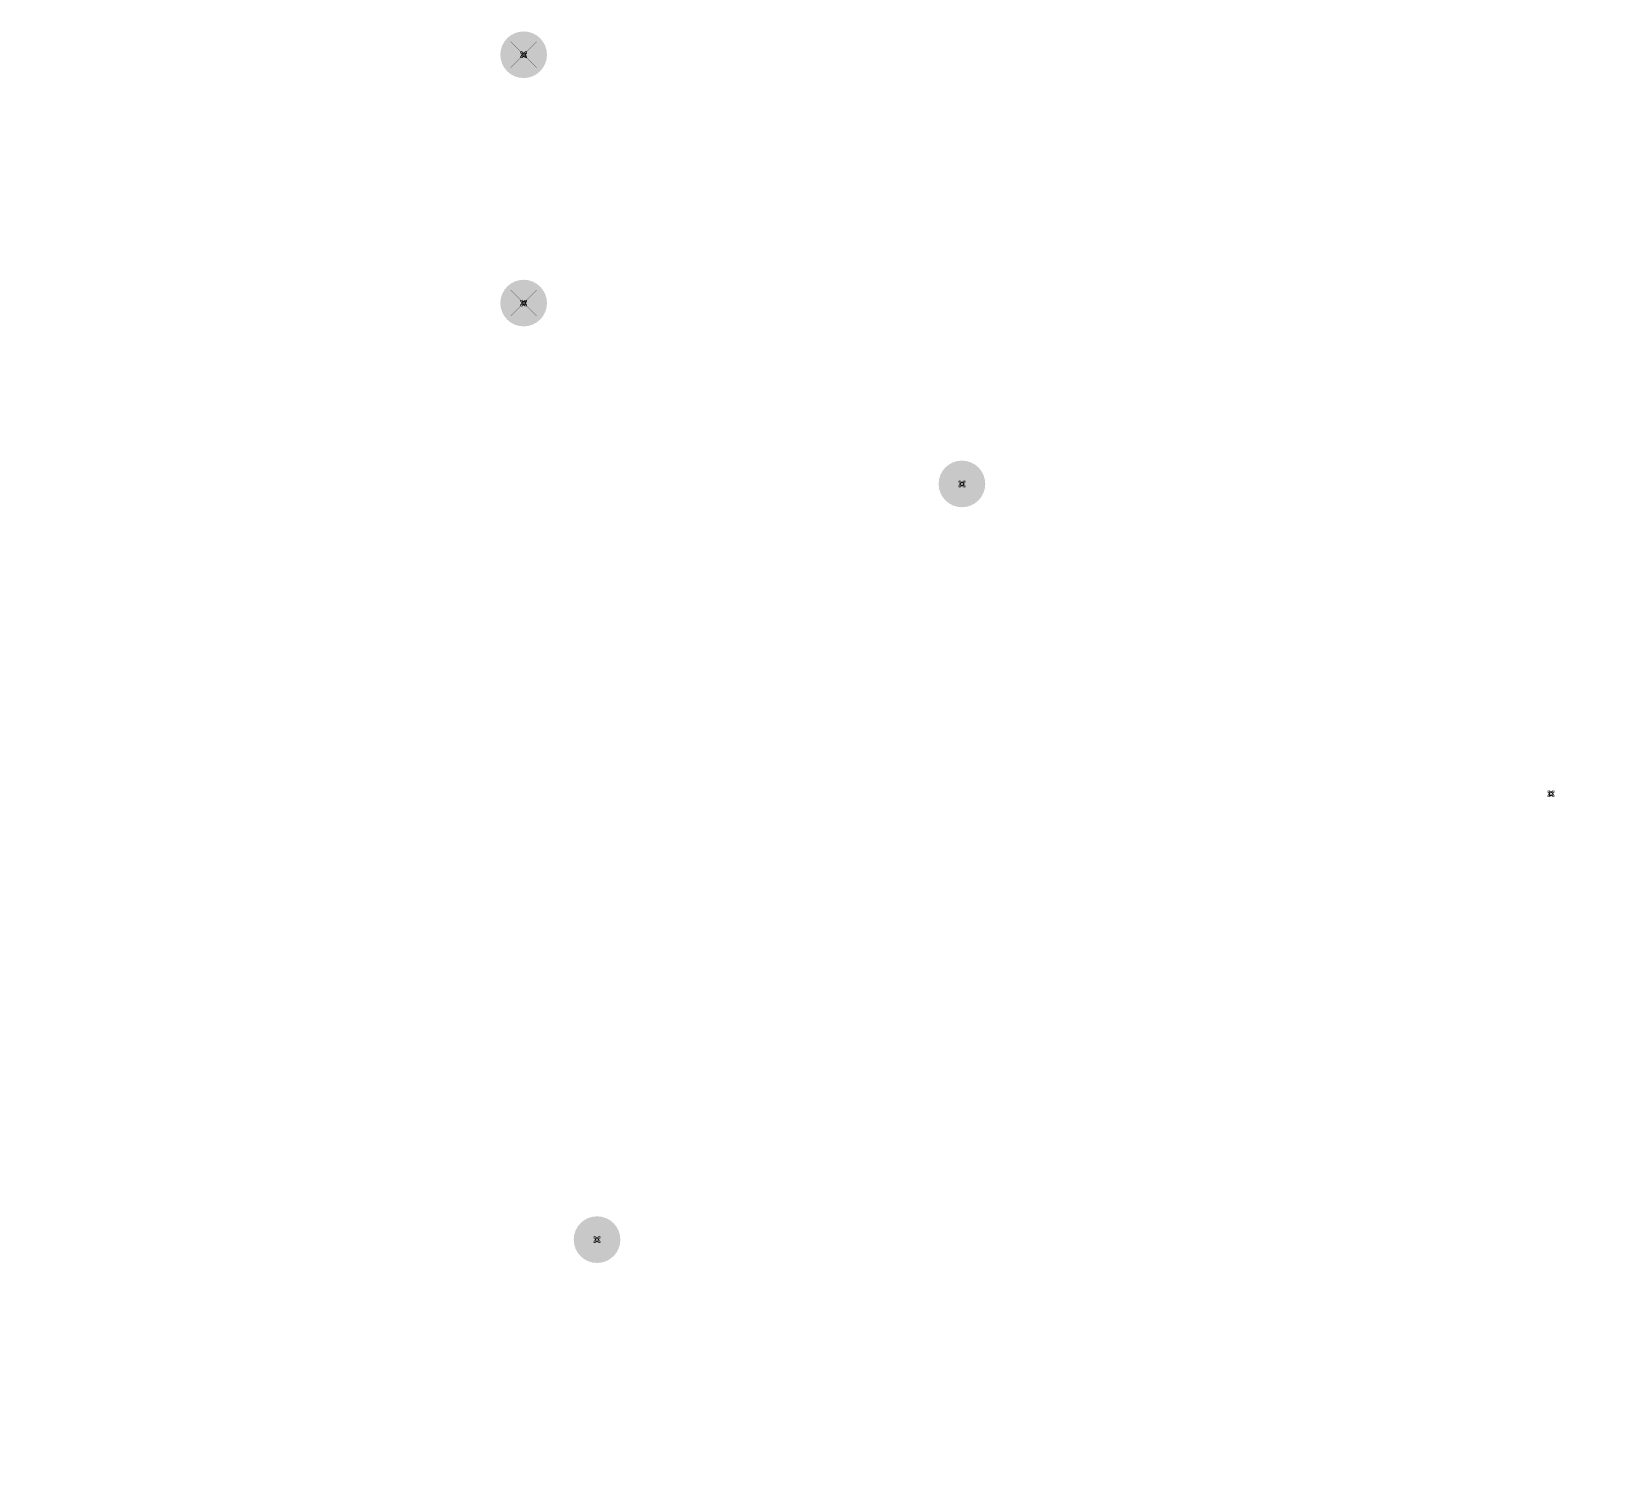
# Model space of a CAD drawing. Extents: x 0 to 418, y 0 to 122.
# Drawn here: x 0 to 133.3, y 0 to 121.7 of the extents above; entities that cross this region are included whole.
import ezdxf

# ---------------------------------------------------------------- set-up
doc = ezdxf.new("R2010")
doc.units = 0
doc.layers.get('0').update_dxf_attribs({"linetype": 'CONTINUOUS'})
for name, color, linetype in [('BOTTOMLAYER', 5, 'CONTINUOUS'), ('BOTTOMSOLDER', 6, 'CONTINUOUS'), ('DRILLDRAWING', 1, 'CONTINUOUS'), ('MULTILAYER', 9, 'CONTINUOUS'), ('PADHOLELAYER', 156, 'CONTINUOUS'), ('TOPLAYER', 1, 'CONTINUOUS'), ('TOPSOLDER', 216, 'CONTINUOUS')]:
    doc.layers.add(name, color=color, linetype=linetype)

# ---------------------------------------------------------------- blocks, each defined once
blk = doc.blocks.new('M2_M_____________52')
at = {"layer": 'BOTTOMLAYER'}
h = blk.add_hatch(color=5, dxfattribs=at)
edge = h.paths.add_edge_path()
edge.add_arc((0, 0), 1.91, 0, 360)
at = {"layer": 'BOTTOMSOLDER'}
h = blk.add_hatch(color=6, dxfattribs=at)
edge = h.paths.add_edge_path()
edge.add_arc((0, 0), 1.98, 0, 360)
at = {"layer": 'MULTILAYER'}
h = blk.add_hatch(color=9, dxfattribs=at)
edge = h.paths.add_edge_path()
edge.add_arc((0, 0), 1.91, 0, 360)
at = {"layer": 'PADHOLELAYER'}
h = blk.add_hatch(color=156, dxfattribs=at)
edge = h.paths.add_edge_path()
edge.add_arc((0, 0), 1.13, 0, 360)
at = {"layer": 'TOPLAYER'}
h = blk.add_hatch(color=1, dxfattribs=at)
edge = h.paths.add_edge_path()
edge.add_arc((0, 0), 1.91, 0, 360)
at = {"layer": 'TOPSOLDER'}
h = blk.add_hatch(color=216, dxfattribs=at)
edge = h.paths.add_edge_path()
edge.add_arc((0, 0), 1.98, 0, 360)
blk = doc.blocks.new('M2_M_____________54')
at = {"layer": 'BOTTOMLAYER'}
h = blk.add_hatch(color=5, dxfattribs=at)
edge = h.paths.add_edge_path()
edge.add_arc((0, 0), 1.91, 0, 360)
at = {"layer": 'BOTTOMSOLDER'}
h = blk.add_hatch(color=6, dxfattribs=at)
edge = h.paths.add_edge_path()
edge.add_arc((0, 0), 1.98, 0, 360)
at = {"layer": 'MULTILAYER'}
h = blk.add_hatch(color=9, dxfattribs=at)
edge = h.paths.add_edge_path()
edge.add_arc((0, 0), 1.91, 0, 360)
at = {"layer": 'PADHOLELAYER'}
h = blk.add_hatch(color=156, dxfattribs=at)
edge = h.paths.add_edge_path()
edge.add_arc((0, 0), 1.13, 0, 360)
at = {"layer": 'TOPLAYER'}
h = blk.add_hatch(color=1, dxfattribs=at)
edge = h.paths.add_edge_path()
edge.add_arc((0, 0), 1.91, 0, 360)
at = {"layer": 'TOPSOLDER'}
h = blk.add_hatch(color=216, dxfattribs=at)
edge = h.paths.add_edge_path()
edge.add_arc((0, 0), 1.98, 0, 360)
blk = doc.blocks.new('M2_M_____________57')
at = {"layer": 'BOTTOMLAYER'}
h = blk.add_hatch(color=5, dxfattribs=at)
edge = h.paths.add_edge_path()
edge.add_arc((109.36, 0), 1.91, 0, 360)
at = {"layer": 'BOTTOMSOLDER'}
h = blk.add_hatch(color=6, dxfattribs=at)
edge = h.paths.add_edge_path()
edge.add_arc((109.36, 0), 1.98, 0, 360)
at = {"layer": 'MULTILAYER'}
h = blk.add_hatch(color=9, dxfattribs=at)
edge = h.paths.add_edge_path()
edge.add_arc((109.36, 0), 1.91, 0, 360)
at = {"layer": 'PADHOLELAYER'}
h = blk.add_hatch(color=156, dxfattribs=at)
edge = h.paths.add_edge_path()
edge.add_arc((109.36, 0), 1.13, 0, 360)
at = {"layer": 'TOPLAYER'}
h = blk.add_hatch(color=1, dxfattribs=at)
edge = h.paths.add_edge_path()
edge.add_arc((109.36, 0), 1.91, 0, 360)
at = {"layer": 'TOPSOLDER'}
h = blk.add_hatch(color=216, dxfattribs=at)
edge = h.paths.add_edge_path()
edge.add_arc((109.36, 0), 1.98, 0, 360)
blk = doc.blocks.new('M2_M_____________60')
at = {"layer": 'BOTTOMLAYER'}
h = blk.add_hatch(color=5, dxfattribs=at)
edge = h.paths.add_edge_path()
edge.add_arc((0, 0), 1.91, 0, 360)
at = {"layer": 'BOTTOMSOLDER'}
h = blk.add_hatch(color=6, dxfattribs=at)
edge = h.paths.add_edge_path()
edge.add_arc((0, 0), 1.98, 0, 360)
at = {"layer": 'MULTILAYER'}
h = blk.add_hatch(color=9, dxfattribs=at)
edge = h.paths.add_edge_path()
edge.add_arc((0, 0), 1.91, 0, 360)
at = {"layer": 'PADHOLELAYER'}
h = blk.add_hatch(color=156, dxfattribs=at)
edge = h.paths.add_edge_path()
edge.add_arc((0, 0), 1.13, 0, 360)
at = {"layer": 'TOPLAYER'}
h = blk.add_hatch(color=1, dxfattribs=at)
edge = h.paths.add_edge_path()
edge.add_arc((0, 0), 1.91, 0, 360)
at = {"layer": 'TOPSOLDER'}
h = blk.add_hatch(color=216, dxfattribs=at)
edge = h.paths.add_edge_path()
edge.add_arc((0, 0), 1.98, 0, 360)
blk = doc.blocks.new('M2_M_____________63')
at = {"layer": 'BOTTOMLAYER'}
h = blk.add_hatch(color=5, dxfattribs=at)
edge = h.paths.add_edge_path()
edge.add_arc((0, 0), 1.91, 0, 360)
at = {"layer": 'BOTTOMSOLDER'}
h = blk.add_hatch(color=6, dxfattribs=at)
edge = h.paths.add_edge_path()
edge.add_arc((0, 0), 1.98, 0, 360)
at = {"layer": 'MULTILAYER'}
h = blk.add_hatch(color=9, dxfattribs=at)
edge = h.paths.add_edge_path()
edge.add_arc((0, 0), 1.91, 0, 360)
at = {"layer": 'PADHOLELAYER'}
h = blk.add_hatch(color=156, dxfattribs=at)
edge = h.paths.add_edge_path()
edge.add_arc((0, 0), 1.13, 0, 360)
at = {"layer": 'TOPLAYER'}
h = blk.add_hatch(color=1, dxfattribs=at)
edge = h.paths.add_edge_path()
edge.add_arc((0, 0), 1.91, 0, 360)
at = {"layer": 'TOPSOLDER'}
h = blk.add_hatch(color=216, dxfattribs=at)
edge = h.paths.add_edge_path()
edge.add_arc((0, 0), 1.98, 0, 360)
blk = doc.blocks.new('M2_M_____________67')
at = {"layer": 'BOTTOMLAYER'}
h = blk.add_hatch(color=5, dxfattribs=at)
edge = h.paths.add_edge_path()
edge.add_arc((40.64, 0), 1.91, 0, 360)
at = {"layer": 'BOTTOMSOLDER'}
h = blk.add_hatch(color=6, dxfattribs=at)
edge = h.paths.add_edge_path()
edge.add_arc((40.64, 0), 1.98, 0, 360)
at = {"layer": 'MULTILAYER'}
h = blk.add_hatch(color=9, dxfattribs=at)
edge = h.paths.add_edge_path()
edge.add_arc((40.64, 0), 1.91, 0, 360)
at = {"layer": 'PADHOLELAYER'}
h = blk.add_hatch(color=156, dxfattribs=at)
edge = h.paths.add_edge_path()
edge.add_arc((40.64, 0), 1.13, 0, 360)
at = {"layer": 'TOPLAYER'}
h = blk.add_hatch(color=1, dxfattribs=at)
edge = h.paths.add_edge_path()
edge.add_arc((40.64, 0), 1.91, 0, 360)
at = {"layer": 'TOPSOLDER'}
h = blk.add_hatch(color=216, dxfattribs=at)
edge = h.paths.add_edge_path()
edge.add_arc((40.64, 0), 1.98, 0, 360)

msp = doc.modelspace()

# ---------------------------------------------------------------- linework, layer by layer
at = {"layer": 'DRILLDRAWING'}
for points, const_width in [([(40.68, 118.66), (42.88, 120.86)], 0.0127), ([(40.68, 120.86), (42.88, 118.66)], 0.0127), ([(41.53, 119.89), (41.53, 120.02)], 0.0508), ([(41.53, 120.02), (41.66, 120.02)], 0.0508), ([(41.66, 120.02), (41.78, 119.89)], 0.0508), ([(41.78, 119.89), (41.91, 120.02)], 0.0508), ([(41.91, 120.02), (42.04, 120.02)], 0.0508), ([(42.04, 119.89), (42.04, 120.02)], 0.0508), ([(41.53, 119.89), (41.66, 119.76)], 0.0508), ([(41.53, 119.63), (41.66, 119.76)], 0.0508), ([(41.53, 119.51), (41.53, 119.63)], 0.0508), ([(41.53, 119.51), (41.66, 119.51)], 0.0508), ([(41.63, 119.84), (41.63, 119.91)], 0.0508), ([(41.63, 119.91), (41.71, 119.91)], 0.0508), ([(41.63, 119.84), (41.71, 119.76)], 0.0508), ([(41.63, 119.68), (41.71, 119.76)], 0.0508), ([(41.63, 119.61), (41.63, 119.68)], 0.0508), ([(41.63, 119.61), (41.71, 119.61)], 0.0508), ([(41.66, 119.51), (41.78, 119.63)], 0.0508), ([(41.71, 119.91), (41.78, 119.84)], 0.0508), ([(41.71, 119.61), (41.78, 119.68)], 0.0508), ([(41.78, 119.84), (41.86, 119.91)], 0.0508), ([(41.78, 119.68), (41.86, 119.61)], 0.0508), ([(41.78, 119.63), (41.91, 119.51)], 0.0508), ([(41.86, 119.91), (41.94, 119.91)], 0.0508), ([(41.86, 119.76), (41.94, 119.84)], 0.0508), ([(41.86, 119.76), (41.94, 119.68)], 0.0508), ([(41.86, 119.61), (41.94, 119.61)], 0.0508), ([(41.91, 119.76), (42.04, 119.89)], 0.0508), ([(41.91, 119.76), (42.04, 119.63)], 0.0508), ([(41.91, 119.51), (42.04, 119.51)], 0.0508), ([(41.94, 119.84), (41.94, 119.91)], 0.0508), ([(41.94, 119.61), (41.94, 119.68)], 0.0508), ([(42.04, 119.51), (42.04, 119.63)], 0.0508), ([(40.68, 97.58), (42.88, 99.78)], 0.0127), ([(40.68, 99.78), (42.88, 97.58)], 0.0127), ([(41.53, 98.81), (41.53, 98.93)], 0.0508), ([(41.53, 98.93), (41.66, 98.93)], 0.0508), ([(41.53, 98.81), (41.66, 98.68)], 0.0508), ([(41.53, 98.55), (41.66, 98.68)], 0.0508), ([(41.63, 98.76), (41.63, 98.83)], 0.0508), ([(41.63, 98.83), (41.71, 98.83)], 0.0508), ([(41.63, 98.76), (41.71, 98.68)], 0.0508), ([(41.63, 98.6), (41.71, 98.68)], 0.0508), ([(41.63, 98.53), (41.63, 98.6)], 0.0508), ([(41.66, 98.93), (41.78, 98.81)], 0.0508), ([(41.71, 98.83), (41.78, 98.76)], 0.0508), ([(41.71, 98.53), (41.78, 98.6)], 0.0508), ([(41.78, 98.81), (41.91, 98.93)], 0.0508), ([(41.78, 98.76), (41.86, 98.83)], 0.0508), ([(41.78, 98.6), (41.86, 98.53)], 0.0508), ([(41.86, 98.83), (41.94, 98.83)], 0.0508), ([(41.86, 98.68), (41.94, 98.76)], 0.0508), ([(41.86, 98.68), (41.94, 98.6)], 0.0508), ([(41.91, 98.93), (42.04, 98.93)], 0.0508), ([(41.91, 98.68), (42.04, 98.81)], 0.0508), ([(41.91, 98.68), (42.04, 98.55)], 0.0508), ([(41.94, 98.76), (41.94, 98.83)], 0.0508), ([(41.94, 98.53), (41.94, 98.6)], 0.0508), ([(42.04, 98.81), (42.04, 98.93)], 0.0508), ([(41.53, 98.42), (41.53, 98.55)], 0.0508), ([(41.53, 98.42), (41.66, 98.42)], 0.0508), ([(41.63, 98.53), (41.71, 98.53)], 0.0508), ([(41.66, 98.42), (41.78, 98.55)], 0.0508), ([(41.78, 98.55), (41.91, 98.42)], 0.0508), ([(41.86, 98.53), (41.94, 98.53)], 0.0508), ([(41.91, 98.42), (42.04, 98.42)], 0.0508), ([(42.04, 98.42), (42.04, 98.55)], 0.0508), ([(78.73, 83.45), (78.73, 83.58)], 0.0508), ([(78.73, 83.58), (78.85, 83.58)], 0.0508), ([(78.73, 83.45), (78.85, 83.33)], 0.0508), ([(78.73, 83.2), (78.85, 83.33)], 0.0508), ([(78.73, 83.07), (78.73, 83.2)], 0.0508), ([(78.73, 83.07), (78.85, 83.07)], 0.0508), ([(78.83, 83.4), (78.83, 83.48)], 0.0508), ([(78.83, 83.48), (78.9, 83.48)], 0.0508), ([(78.83, 83.4), (78.9, 83.33)], 0.0508), ([(78.83, 83.25), (78.9, 83.33)], 0.0508), ([(78.83, 83.17), (78.83, 83.25)], 0.0508), ([(78.83, 83.17), (78.9, 83.17)], 0.0508), ([(78.85, 83.58), (78.98, 83.45)], 0.0508), ([(78.85, 83.07), (78.98, 83.2)], 0.0508), ([(78.9, 83.48), (78.98, 83.4)], 0.0508), ([(78.9, 83.17), (78.98, 83.25)], 0.0508), ([(78.98, 83.45), (79.11, 83.58)], 0.0508), ([(78.98, 83.4), (79.06, 83.48)], 0.0508), ([(78.98, 83.25), (79.06, 83.17)], 0.0508), ([(78.98, 83.2), (79.11, 83.07)], 0.0508), ([(79.06, 83.48), (79.13, 83.48)], 0.0508), ([(79.06, 83.33), (79.13, 83.4)], 0.0508), ([(79.06, 83.33), (79.13, 83.25)], 0.0508), ([(79.06, 83.17), (79.13, 83.17)], 0.0508), ([(79.11, 83.58), (79.24, 83.58)], 0.0508), ([(79.11, 83.33), (79.24, 83.45)], 0.0508), ([(79.11, 83.33), (79.24, 83.2)], 0.0508), ([(79.11, 83.07), (79.24, 83.07)], 0.0508), ([(79.13, 83.4), (79.13, 83.48)], 0.0508), ([(79.13, 83.17), (79.13, 83.25)], 0.0508), ([(79.24, 83.45), (79.24, 83.58)], 0.0508), ([(79.24, 83.07), (79.24, 83.2)], 0.0508), ([(128.73, 57.15), (128.73, 57.28)], 0.0508), ([(128.73, 57.28), (128.85, 57.28)], 0.0508), ([(128.73, 57.15), (128.85, 57.02)], 0.0508), ([(128.73, 56.9), (128.85, 57.02)], 0.0508), ([(128.73, 56.77), (128.73, 56.9)], 0.0508), ([(128.73, 56.77), (128.85, 56.77)], 0.0508), ([(128.83, 57.1), (128.83, 57.18)], 0.0508), ([(128.83, 57.18), (128.9, 57.18)], 0.0508), ([(128.83, 57.1), (128.9, 57.02)], 0.0508), ([(128.83, 56.95), (128.9, 57.02)], 0.0508), ([(128.83, 56.87), (128.83, 56.95)], 0.0508), ([(128.83, 56.87), (128.9, 56.87)], 0.0508), ([(128.85, 57.28), (128.98, 57.15)], 0.0508), ([(128.85, 56.77), (128.98, 56.9)], 0.0508), ([(128.9, 57.18), (128.98, 57.1)], 0.0508), ([(128.9, 56.87), (128.98, 56.95)], 0.0508), ([(128.98, 57.15), (129.11, 57.28)], 0.0508), ([(128.98, 57.1), (129.06, 57.18)], 0.0508), ([(128.98, 56.95), (129.06, 56.87)], 0.0508), ([(128.98, 56.9), (129.11, 56.77)], 0.0508), ([(129.06, 57.18), (129.13, 57.18)], 0.0508), ([(129.06, 57.02), (129.13, 57.1)], 0.0508), ([(129.06, 57.02), (129.13, 56.95)], 0.0508), ([(129.06, 56.87), (129.13, 56.87)], 0.0508), ([(129.11, 57.28), (129.23, 57.28)], 0.0508), ([(129.11, 57.02), (129.23, 57.15)], 0.0508), ([(129.11, 57.02), (129.23, 56.9)], 0.0508), ([(129.11, 56.77), (129.23, 56.77)], 0.0508), ([(129.13, 57.1), (129.13, 57.18)], 0.0508), ([(129.13, 56.87), (129.13, 56.95)], 0.0508), ([(129.23, 57.15), (129.23, 57.28)], 0.0508), ([(129.23, 56.77), (129.23, 56.9)], 0.0508), ([(47.75, 19.3), (47.75, 19.43)], 0.0508), ([(47.75, 19.43), (47.88, 19.43)], 0.0508), ([(47.75, 19.3), (47.88, 19.18)], 0.0508), ([(47.75, 19.05), (47.88, 19.18)], 0.0508), ([(47.75, 18.92), (47.75, 19.05)], 0.0508), ([(47.75, 18.92), (47.88, 18.92)], 0.0508), ([(47.85, 19.25), (47.85, 19.33)], 0.0508), ([(47.85, 19.33), (47.93, 19.33)], 0.0508), ([(47.85, 19.25), (47.93, 19.18)], 0.0508), ([(47.85, 19.1), (47.93, 19.18)], 0.0508), ([(47.85, 19.02), (47.85, 19.1)], 0.0508), ([(47.85, 19.02), (47.93, 19.02)], 0.0508), ([(47.88, 19.43), (48.01, 19.3)], 0.0508), ([(47.88, 18.92), (48.01, 19.05)], 0.0508), ([(47.93, 19.33), (48.01, 19.25)], 0.0508), ([(47.93, 19.02), (48.01, 19.1)], 0.0508), ([(48.01, 19.3), (48.13, 19.43)], 0.0508), ([(48.01, 19.25), (48.08, 19.33)], 0.0508), ([(48.01, 19.1), (48.08, 19.02)], 0.0508), ([(48.01, 19.05), (48.13, 18.92)], 0.0508), ([(48.08, 19.33), (48.16, 19.33)], 0.0508), ([(48.08, 19.18), (48.16, 19.25)], 0.0508), ([(48.08, 19.18), (48.16, 19.1)], 0.0508), ([(48.08, 19.02), (48.16, 19.02)], 0.0508), ([(48.13, 19.43), (48.26, 19.43)], 0.0508), ([(48.13, 19.18), (48.26, 19.3)], 0.0508), ([(48.13, 19.18), (48.26, 19.05)], 0.0508), ([(48.13, 18.92), (48.26, 18.92)], 0.0508), ([(48.16, 19.25), (48.16, 19.33)], 0.0508), ([(48.16, 19.02), (48.16, 19.1)], 0.0508), ([(48.26, 19.3), (48.26, 19.43)], 0.0508), ([(48.26, 18.92), (48.26, 19.05)], 0.0508)]:
    msp.add_lwpolyline(points, dxfattribs=dict(at, const_width=const_width))
for points, const_width in [([(40.68, 120.86, 1), (40.69, 120.86, 1)], 0.00635), ([(41.52, 120.02, 1), (41.54, 120.02, 1)], 0.0254), ([(41.52, 120.02, 1), (41.54, 120.02, 1)], 0.0254), ([(41.64, 120.02, 1), (41.67, 120.02, 1)], 0.0254), ([(41.64, 120.02, 1), (41.67, 120.02, 1)], 0.0254), ([(41.9, 120.02, 1), (41.92, 120.02, 1)], 0.0254), ([(41.9, 120.02, 1), (41.92, 120.02, 1)], 0.0254), ([(42.02, 120.02, 1), (42.05, 120.02, 1)], 0.0254), ([(42.02, 120.02, 1), (42.05, 120.02, 1)], 0.0254), ([(42.88, 120.86, 1), (42.89, 120.86, 1)], 0.00635), ([(40.68, 118.66, 1), (40.69, 118.66, 1)], 0.00635), ([(41.52, 119.89, 1), (41.54, 119.89, 1)], 0.0254), ([(41.52, 119.89, 1), (41.54, 119.89, 1)], 0.0254), ([(41.52, 119.63, 1), (41.54, 119.63, 1)], 0.0254), ([(41.52, 119.63, 1), (41.54, 119.63, 1)], 0.0254), ([(41.52, 119.51, 1), (41.54, 119.51, 1)], 0.0254), ([(41.52, 119.51, 1), (41.54, 119.51, 1)], 0.0254), ([(41.62, 119.91, 1), (41.64, 119.91, 1)], 0.0254), ([(41.62, 119.91, 1), (41.64, 119.91, 1)], 0.0254), ([(41.62, 119.84, 1), (41.64, 119.84, 1)], 0.0254), ([(41.62, 119.84, 1), (41.64, 119.84, 1)], 0.0254), ([(41.62, 119.68, 1), (41.64, 119.68, 1)], 0.0254), ([(41.62, 119.68, 1), (41.64, 119.68, 1)], 0.0254), ([(41.62, 119.61, 1), (41.64, 119.61, 1)], 0.0254), ([(41.62, 119.61, 1), (41.64, 119.61, 1)], 0.0254), ([(41.64, 119.76, 1), (41.67, 119.76, 1)], 0.0254), ([(41.64, 119.76, 1), (41.67, 119.76, 1)], 0.0254), ([(41.64, 119.51, 1), (41.67, 119.51, 1)], 0.0254), ([(41.64, 119.51, 1), (41.67, 119.51, 1)], 0.0254), ([(41.69, 119.91, 1), (41.72, 119.91, 1)], 0.0254), ([(41.69, 119.91, 1), (41.72, 119.91, 1)], 0.0254), ([(41.69, 119.76, 1), (41.72, 119.76, 1)], 0.0254), ([(41.69, 119.76, 1), (41.72, 119.76, 1)], 0.0254), ([(41.69, 119.61, 1), (41.72, 119.61, 1)], 0.0254), ([(41.69, 119.61, 1), (41.72, 119.61, 1)], 0.0254), ([(41.77, 119.89, 1), (41.8, 119.89, 1)], 0.0254), ([(41.77, 119.89, 1), (41.8, 119.89, 1)], 0.0254), ([(41.77, 119.84, 1), (41.8, 119.84, 1)], 0.0254), ([(41.77, 119.84, 1), (41.8, 119.84, 1)], 0.0254), ([(41.77, 119.68, 1), (41.8, 119.68, 1)], 0.0254), ([(41.77, 119.68, 1), (41.8, 119.68, 1)], 0.0254), ([(41.77, 119.63, 1), (41.8, 119.63, 1)], 0.0254), ([(41.77, 119.63, 1), (41.8, 119.63, 1)], 0.0254), ([(41.85, 119.91, 1), (41.87, 119.91, 1)], 0.0254), ([(41.85, 119.91, 1), (41.87, 119.91, 1)], 0.0254), ([(41.85, 119.76, 1), (41.87, 119.76, 1)], 0.0254), ([(41.85, 119.76, 1), (41.87, 119.76, 1)], 0.0254), ([(41.85, 119.61, 1), (41.87, 119.61, 1)], 0.0254), ([(41.85, 119.61, 1), (41.87, 119.61, 1)], 0.0254), ([(41.9, 119.76, 1), (41.92, 119.76, 1)], 0.0254), ([(41.9, 119.76, 1), (41.92, 119.76, 1)], 0.0254), ([(41.9, 119.51, 1), (41.92, 119.51, 1)], 0.0254), ([(41.9, 119.51, 1), (41.92, 119.51, 1)], 0.0254), ([(41.92, 119.91, 1), (41.95, 119.91, 1)], 0.0254), ([(41.92, 119.91, 1), (41.95, 119.91, 1)], 0.0254), ([(41.92, 119.84, 1), (41.95, 119.84, 1)], 0.0254), ([(41.92, 119.84, 1), (41.95, 119.84, 1)], 0.0254), ([(41.92, 119.68, 1), (41.95, 119.68, 1)], 0.0254), ([(41.92, 119.68, 1), (41.95, 119.68, 1)], 0.0254), ([(41.92, 119.61, 1), (41.95, 119.61, 1)], 0.0254), ([(41.92, 119.61, 1), (41.95, 119.61, 1)], 0.0254), ([(42.02, 119.89, 1), (42.05, 119.89, 1)], 0.0254), ([(42.02, 119.89, 1), (42.05, 119.89, 1)], 0.0254), ([(42.02, 119.63, 1), (42.05, 119.63, 1)], 0.0254), ([(42.02, 119.63, 1), (42.05, 119.63, 1)], 0.0254), ([(42.02, 119.51, 1), (42.05, 119.51, 1)], 0.0254), ([(42.02, 119.51, 1), (42.05, 119.51, 1)], 0.0254), ([(42.88, 118.66, 1), (42.89, 118.66, 1)], 0.00635), ([(40.68, 99.78, 1), (40.69, 99.78, 1)], 0.00635), ([(41.52, 98.93, 1), (41.54, 98.93, 1)], 0.0254), ([(41.52, 98.93, 1), (41.54, 98.93, 1)], 0.0254), ([(41.52, 98.81, 1), (41.54, 98.81, 1)], 0.0254), ([(41.52, 98.81, 1), (41.54, 98.81, 1)], 0.0254), ([(41.62, 98.83, 1), (41.64, 98.83, 1)], 0.0254), ([(41.62, 98.83, 1), (41.64, 98.83, 1)], 0.0254), ([(41.62, 98.76, 1), (41.64, 98.76, 1)], 0.0254), ([(41.62, 98.76, 1), (41.64, 98.76, 1)], 0.0254), ([(41.62, 98.6, 1), (41.64, 98.6, 1)], 0.0254), ([(41.62, 98.6, 1), (41.64, 98.6, 1)], 0.0254), ([(41.64, 98.93, 1), (41.67, 98.93, 1)], 0.0254), ([(41.64, 98.93, 1), (41.67, 98.93, 1)], 0.0254), ([(41.64, 98.68, 1), (41.67, 98.68, 1)], 0.0254), ([(41.64, 98.68, 1), (41.67, 98.68, 1)], 0.0254), ([(41.69, 98.83, 1), (41.72, 98.83, 1)], 0.0254), ([(41.69, 98.83, 1), (41.72, 98.83, 1)], 0.0254), ([(41.69, 98.68, 1), (41.72, 98.68, 1)], 0.0254), ([(41.69, 98.68, 1), (41.72, 98.68, 1)], 0.0254), ([(41.77, 98.81, 1), (41.8, 98.81, 1)], 0.0254), ([(41.77, 98.81, 1), (41.8, 98.81, 1)], 0.0254), ([(41.77, 98.76, 1), (41.8, 98.76, 1)], 0.0254), ([(41.77, 98.76, 1), (41.8, 98.76, 1)], 0.0254), ([(41.77, 98.6, 1), (41.8, 98.6, 1)], 0.0254), ([(41.77, 98.6, 1), (41.8, 98.6, 1)], 0.0254), ([(41.85, 98.83, 1), (41.87, 98.83, 1)], 0.0254), ([(41.85, 98.83, 1), (41.87, 98.83, 1)], 0.0254), ([(41.85, 98.68, 1), (41.87, 98.68, 1)], 0.0254), ([(41.85, 98.68, 1), (41.87, 98.68, 1)], 0.0254), ([(41.9, 98.93, 1), (41.92, 98.93, 1)], 0.0254), ([(41.9, 98.93, 1), (41.92, 98.93, 1)], 0.0254), ([(41.9, 98.68, 1), (41.92, 98.68, 1)], 0.0254), ([(41.9, 98.68, 1), (41.92, 98.68, 1)], 0.0254), ([(41.92, 98.83, 1), (41.95, 98.83, 1)], 0.0254), ([(41.92, 98.83, 1), (41.95, 98.83, 1)], 0.0254), ([(41.92, 98.76, 1), (41.95, 98.76, 1)], 0.0254), ([(41.92, 98.76, 1), (41.95, 98.76, 1)], 0.0254), ([(41.92, 98.6, 1), (41.95, 98.6, 1)], 0.0254), ([(41.92, 98.6, 1), (41.95, 98.6, 1)], 0.0254), ([(42.02, 98.93, 1), (42.05, 98.93, 1)], 0.0254), ([(42.02, 98.93, 1), (42.05, 98.93, 1)], 0.0254), ([(42.02, 98.81, 1), (42.05, 98.81, 1)], 0.0254), ([(42.02, 98.81, 1), (42.05, 98.81, 1)], 0.0254), ([(42.88, 99.78, 1), (42.89, 99.78, 1)], 0.00635), ([(40.68, 97.58, 1), (40.69, 97.58, 1)], 0.00635), ([(41.52, 98.55, 1), (41.54, 98.55, 1)], 0.0254), ([(41.52, 98.55, 1), (41.54, 98.55, 1)], 0.0254), ([(41.52, 98.42, 1), (41.54, 98.42, 1)], 0.0254), ([(41.52, 98.42, 1), (41.54, 98.42, 1)], 0.0254), ([(41.62, 98.53, 1), (41.64, 98.53, 1)], 0.0254), ([(41.62, 98.53, 1), (41.64, 98.53, 1)], 0.0254), ([(41.64, 98.42, 1), (41.67, 98.42, 1)], 0.0254), ([(41.64, 98.42, 1), (41.67, 98.42, 1)], 0.0254), ([(41.69, 98.53, 1), (41.72, 98.53, 1)], 0.0254), ([(41.69, 98.53, 1), (41.72, 98.53, 1)], 0.0254), ([(41.77, 98.55, 1), (41.8, 98.55, 1)], 0.0254), ([(41.77, 98.55, 1), (41.8, 98.55, 1)], 0.0254), ([(41.85, 98.53, 1), (41.87, 98.53, 1)], 0.0254), ([(41.85, 98.53, 1), (41.87, 98.53, 1)], 0.0254), ([(41.9, 98.42, 1), (41.92, 98.42, 1)], 0.0254), ([(41.9, 98.42, 1), (41.92, 98.42, 1)], 0.0254), ([(41.92, 98.53, 1), (41.95, 98.53, 1)], 0.0254), ([(41.92, 98.53, 1), (41.95, 98.53, 1)], 0.0254), ([(42.02, 98.55, 1), (42.05, 98.55, 1)], 0.0254), ([(42.02, 98.55, 1), (42.05, 98.55, 1)], 0.0254), ([(42.02, 98.42, 1), (42.05, 98.42, 1)], 0.0254), ([(42.02, 98.42, 1), (42.05, 98.42, 1)], 0.0254), ([(42.88, 97.58, 1), (42.89, 97.58, 1)], 0.00635), ([(78.71, 83.58, 1), (78.74, 83.58, 1)], 0.0254), ([(78.71, 83.58, 1), (78.74, 83.58, 1)], 0.0254), ([(78.71, 83.45, 1), (78.74, 83.45, 1)], 0.0254), ([(78.71, 83.45, 1), (78.74, 83.45, 1)], 0.0254), ([(78.71, 83.2, 1), (78.74, 83.2, 1)], 0.0254), ([(78.71, 83.2, 1), (78.74, 83.2, 1)], 0.0254), ([(78.71, 83.07, 1), (78.74, 83.07, 1)], 0.0254), ([(78.71, 83.07, 1), (78.74, 83.07, 1)], 0.0254), ([(78.82, 83.48, 1), (78.84, 83.48, 1)], 0.0254), ([(78.82, 83.48, 1), (78.84, 83.48, 1)], 0.0254), ([(78.82, 83.4, 1), (78.84, 83.4, 1)], 0.0254), ([(78.82, 83.4, 1), (78.84, 83.4, 1)], 0.0254), ([(78.82, 83.25, 1), (78.84, 83.25, 1)], 0.0254), ([(78.82, 83.25, 1), (78.84, 83.25, 1)], 0.0254), ([(78.82, 83.17, 1), (78.84, 83.17, 1)], 0.0254), ([(78.82, 83.17, 1), (78.84, 83.17, 1)], 0.0254), ([(78.84, 83.58, 1), (78.87, 83.58, 1)], 0.0254), ([(78.84, 83.58, 1), (78.87, 83.58, 1)], 0.0254), ([(78.84, 83.33, 1), (78.87, 83.33, 1)], 0.0254), ([(78.84, 83.33, 1), (78.87, 83.33, 1)], 0.0254), ([(78.84, 83.07, 1), (78.87, 83.07, 1)], 0.0254), ([(78.84, 83.07, 1), (78.87, 83.07, 1)], 0.0254), ([(78.89, 83.48, 1), (78.92, 83.48, 1)], 0.0254), ([(78.89, 83.48, 1), (78.92, 83.48, 1)], 0.0254), ([(78.89, 83.33, 1), (78.92, 83.33, 1)], 0.0254), ([(78.89, 83.33, 1), (78.92, 83.33, 1)], 0.0254), ([(78.89, 83.17, 1), (78.92, 83.17, 1)], 0.0254), ([(78.89, 83.17, 1), (78.92, 83.17, 1)], 0.0254), ([(78.97, 83.45, 1), (78.99, 83.45, 1)], 0.0254), ([(78.97, 83.45, 1), (78.99, 83.45, 1)], 0.0254), ([(78.97, 83.4, 1), (78.99, 83.4, 1)], 0.0254), ([(78.97, 83.4, 1), (78.99, 83.4, 1)], 0.0254), ([(78.97, 83.25, 1), (78.99, 83.25, 1)], 0.0254), ([(78.97, 83.25, 1), (78.99, 83.25, 1)], 0.0254), ([(78.97, 83.2, 1), (78.99, 83.2, 1)], 0.0254), ([(78.97, 83.2, 1), (78.99, 83.2, 1)], 0.0254), ([(79.04, 83.48, 1), (79.07, 83.48, 1)], 0.0254), ([(79.04, 83.48, 1), (79.07, 83.48, 1)], 0.0254), ([(79.04, 83.33, 1), (79.07, 83.33, 1)], 0.0254), ([(79.04, 83.33, 1), (79.07, 83.33, 1)], 0.0254), ([(79.04, 83.17, 1), (79.07, 83.17, 1)], 0.0254), ([(79.04, 83.17, 1), (79.07, 83.17, 1)], 0.0254), ([(79.1, 83.58, 1), (79.12, 83.58, 1)], 0.0254), ([(79.1, 83.58, 1), (79.12, 83.58, 1)], 0.0254), ([(79.1, 83.33, 1), (79.12, 83.33, 1)], 0.0254), ([(79.1, 83.33, 1), (79.12, 83.33, 1)], 0.0254), ([(79.1, 83.07, 1), (79.12, 83.07, 1)], 0.0254), ([(79.1, 83.07, 1), (79.12, 83.07, 1)], 0.0254), ([(79.12, 83.48, 1), (79.15, 83.48, 1)], 0.0254), ([(79.12, 83.48, 1), (79.15, 83.48, 1)], 0.0254), ([(79.12, 83.4, 1), (79.15, 83.4, 1)], 0.0254), ([(79.12, 83.4, 1), (79.15, 83.4, 1)], 0.0254), ([(79.12, 83.25, 1), (79.15, 83.25, 1)], 0.0254), ([(79.12, 83.25, 1), (79.15, 83.25, 1)], 0.0254), ([(79.12, 83.17, 1), (79.15, 83.17, 1)], 0.0254), ([(79.12, 83.17, 1), (79.15, 83.17, 1)], 0.0254), ([(79.22, 83.58, 1), (79.25, 83.58, 1)], 0.0254), ([(79.22, 83.58, 1), (79.25, 83.58, 1)], 0.0254), ([(79.22, 83.45, 1), (79.25, 83.45, 1)], 0.0254), ([(79.22, 83.45, 1), (79.25, 83.45, 1)], 0.0254), ([(79.22, 83.2, 1), (79.25, 83.2, 1)], 0.0254), ([(79.22, 83.2, 1), (79.25, 83.2, 1)], 0.0254), ([(79.22, 83.07, 1), (79.25, 83.07, 1)], 0.0254), ([(79.22, 83.07, 1), (79.25, 83.07, 1)], 0.0254), ([(128.71, 57.28, 1), (128.74, 57.28, 1)], 0.0254), ([(128.71, 57.28, 1), (128.74, 57.28, 1)], 0.0254), ([(128.71, 57.15, 1), (128.74, 57.15, 1)], 0.0254), ([(128.71, 57.15, 1), (128.74, 57.15, 1)], 0.0254), ([(128.71, 56.9, 1), (128.74, 56.9, 1)], 0.0254), ([(128.71, 56.9, 1), (128.74, 56.9, 1)], 0.0254), ([(128.71, 56.77, 1), (128.74, 56.77, 1)], 0.0254), ([(128.71, 56.77, 1), (128.74, 56.77, 1)], 0.0254), ([(128.82, 57.18, 1), (128.84, 57.18, 1)], 0.0254), ([(128.82, 57.18, 1), (128.84, 57.18, 1)], 0.0254), ([(128.82, 57.1, 1), (128.84, 57.1, 1)], 0.0254), ([(128.82, 57.1, 1), (128.84, 57.1, 1)], 0.0254), ([(128.82, 56.95, 1), (128.84, 56.95, 1)], 0.0254), ([(128.82, 56.95, 1), (128.84, 56.95, 1)], 0.0254), ([(128.82, 56.87, 1), (128.84, 56.87, 1)], 0.0254), ([(128.82, 56.87, 1), (128.84, 56.87, 1)], 0.0254), ([(128.84, 57.28, 1), (128.87, 57.28, 1)], 0.0254), ([(128.84, 57.28, 1), (128.87, 57.28, 1)], 0.0254), ([(128.84, 57.02, 1), (128.87, 57.02, 1)], 0.0254), ([(128.84, 57.02, 1), (128.87, 57.02, 1)], 0.0254), ([(128.84, 56.77, 1), (128.87, 56.77, 1)], 0.0254), ([(128.84, 56.77, 1), (128.87, 56.77, 1)], 0.0254), ([(128.89, 57.18, 1), (128.92, 57.18, 1)], 0.0254), ([(128.89, 57.18, 1), (128.92, 57.18, 1)], 0.0254), ([(128.89, 57.02, 1), (128.92, 57.02, 1)], 0.0254), ([(128.89, 57.02, 1), (128.92, 57.02, 1)], 0.0254), ([(128.89, 56.87, 1), (128.92, 56.87, 1)], 0.0254), ([(128.89, 56.87, 1), (128.92, 56.87, 1)], 0.0254), ([(128.97, 57.15, 1), (128.99, 57.15, 1)], 0.0254), ([(128.97, 57.15, 1), (128.99, 57.15, 1)], 0.0254), ([(128.97, 57.1, 1), (128.99, 57.1, 1)], 0.0254), ([(128.97, 57.1, 1), (128.99, 57.1, 1)], 0.0254), ([(128.97, 56.95, 1), (128.99, 56.95, 1)], 0.0254), ([(128.97, 56.95, 1), (128.99, 56.95, 1)], 0.0254), ([(128.97, 56.9, 1), (128.99, 56.9, 1)], 0.0254), ([(128.97, 56.9, 1), (128.99, 56.9, 1)], 0.0254), ([(129.04, 57.18, 1), (129.07, 57.18, 1)], 0.0254), ([(129.04, 57.18, 1), (129.07, 57.18, 1)], 0.0254), ([(129.04, 57.02, 1), (129.07, 57.02, 1)], 0.0254), ([(129.04, 57.02, 1), (129.07, 57.02, 1)], 0.0254), ([(129.04, 56.87, 1), (129.07, 56.87, 1)], 0.0254), ([(129.04, 56.87, 1), (129.07, 56.87, 1)], 0.0254), ([(129.1, 57.28, 1), (129.12, 57.28, 1)], 0.0254), ([(129.1, 57.28, 1), (129.12, 57.28, 1)], 0.0254), ([(129.1, 57.02, 1), (129.12, 57.02, 1)], 0.0254), ([(129.1, 57.02, 1), (129.12, 57.02, 1)], 0.0254), ([(129.1, 56.77, 1), (129.12, 56.77, 1)], 0.0254), ([(129.1, 56.77, 1), (129.12, 56.77, 1)], 0.0254), ([(129.12, 57.18, 1), (129.15, 57.18, 1)], 0.0254), ([(129.12, 57.18, 1), (129.15, 57.18, 1)], 0.0254), ([(129.12, 57.1, 1), (129.15, 57.1, 1)], 0.0254), ([(129.12, 57.1, 1), (129.15, 57.1, 1)], 0.0254), ([(129.12, 56.95, 1), (129.15, 56.95, 1)], 0.0254), ([(129.12, 56.95, 1), (129.15, 56.95, 1)], 0.0254), ([(129.12, 56.87, 1), (129.15, 56.87, 1)], 0.0254), ([(129.12, 56.87, 1), (129.15, 56.87, 1)], 0.0254), ([(129.22, 57.28, 1), (129.25, 57.28, 1)], 0.0254), ([(129.22, 57.28, 1), (129.25, 57.28, 1)], 0.0254), ([(129.22, 57.15, 1), (129.25, 57.15, 1)], 0.0254), ([(129.22, 57.15, 1), (129.25, 57.15, 1)], 0.0254), ([(129.22, 56.9, 1), (129.25, 56.9, 1)], 0.0254), ([(129.22, 56.9, 1), (129.25, 56.9, 1)], 0.0254), ([(129.22, 56.77, 1), (129.25, 56.77, 1)], 0.0254), ([(129.22, 56.77, 1), (129.25, 56.77, 1)], 0.0254), ([(47.74, 19.43, 1), (47.76, 19.43, 1)], 0.0254), ([(47.74, 19.43, 1), (47.76, 19.43, 1)], 0.0254), ([(47.74, 19.3, 1), (47.76, 19.3, 1)], 0.0254), ([(47.74, 19.3, 1), (47.76, 19.3, 1)], 0.0254), ([(47.74, 19.05, 1), (47.76, 19.05, 1)], 0.0254), ([(47.74, 19.05, 1), (47.76, 19.05, 1)], 0.0254), ([(47.74, 18.92, 1), (47.76, 18.92, 1)], 0.0254), ([(47.74, 18.92, 1), (47.76, 18.92, 1)], 0.0254), ([(47.84, 19.33, 1), (47.87, 19.33, 1)], 0.0254), ([(47.84, 19.33, 1), (47.87, 19.33, 1)], 0.0254), ([(47.84, 19.25, 1), (47.87, 19.25, 1)], 0.0254), ([(47.84, 19.25, 1), (47.87, 19.25, 1)], 0.0254), ([(47.84, 19.1, 1), (47.87, 19.1, 1)], 0.0254), ([(47.84, 19.1, 1), (47.87, 19.1, 1)], 0.0254), ([(47.84, 19.02, 1), (47.87, 19.02, 1)], 0.0254), ([(47.84, 19.02, 1), (47.87, 19.02, 1)], 0.0254), ([(47.87, 19.43, 1), (47.89, 19.43, 1)], 0.0254), ([(47.87, 19.43, 1), (47.89, 19.43, 1)], 0.0254), ([(47.87, 19.18, 1), (47.89, 19.18, 1)], 0.0254), ([(47.87, 19.18, 1), (47.89, 19.18, 1)], 0.0254), ([(47.87, 18.92, 1), (47.89, 18.92, 1)], 0.0254), ([(47.87, 18.92, 1), (47.89, 18.92, 1)], 0.0254), ([(47.92, 19.33, 1), (47.94, 19.33, 1)], 0.0254), ([(47.92, 19.33, 1), (47.94, 19.33, 1)], 0.0254), ([(47.92, 19.18, 1), (47.94, 19.18, 1)], 0.0254), ([(47.92, 19.18, 1), (47.94, 19.18, 1)], 0.0254), ([(47.92, 19.02, 1), (47.94, 19.02, 1)], 0.0254), ([(47.92, 19.02, 1), (47.94, 19.02, 1)], 0.0254), ([(47.99, 19.3, 1), (48.02, 19.3, 1)], 0.0254), ([(47.99, 19.3, 1), (48.02, 19.3, 1)], 0.0254), ([(47.99, 19.25, 1), (48.02, 19.25, 1)], 0.0254), ([(47.99, 19.25, 1), (48.02, 19.25, 1)], 0.0254), ([(47.99, 19.1, 1), (48.02, 19.1, 1)], 0.0254), ([(47.99, 19.1, 1), (48.02, 19.1, 1)], 0.0254), ([(47.99, 19.05, 1), (48.02, 19.05, 1)], 0.0254), ([(47.99, 19.05, 1), (48.02, 19.05, 1)], 0.0254), ([(48.07, 19.33, 1), (48.09, 19.33, 1)], 0.0254), ([(48.07, 19.33, 1), (48.09, 19.33, 1)], 0.0254), ([(48.07, 19.18, 1), (48.09, 19.18, 1)], 0.0254), ([(48.07, 19.18, 1), (48.09, 19.18, 1)], 0.0254), ([(48.07, 19.02, 1), (48.09, 19.02, 1)], 0.0254), ([(48.07, 19.02, 1), (48.09, 19.02, 1)], 0.0254), ([(48.12, 19.43, 1), (48.15, 19.43, 1)], 0.0254), ([(48.12, 19.43, 1), (48.15, 19.43, 1)], 0.0254), ([(48.12, 19.18, 1), (48.15, 19.18, 1)], 0.0254), ([(48.12, 19.18, 1), (48.15, 19.18, 1)], 0.0254), ([(48.12, 18.92, 1), (48.15, 18.92, 1)], 0.0254), ([(48.12, 18.92, 1), (48.15, 18.92, 1)], 0.0254), ([(48.15, 19.33, 1), (48.17, 19.33, 1)], 0.0254), ([(48.15, 19.33, 1), (48.17, 19.33, 1)], 0.0254), ([(48.15, 19.25, 1), (48.17, 19.25, 1)], 0.0254), ([(48.15, 19.25, 1), (48.17, 19.25, 1)], 0.0254), ([(48.15, 19.1, 1), (48.17, 19.1, 1)], 0.0254), ([(48.15, 19.1, 1), (48.17, 19.1, 1)], 0.0254), ([(48.15, 19.02, 1), (48.17, 19.02, 1)], 0.0254), ([(48.15, 19.02, 1), (48.17, 19.02, 1)], 0.0254), ([(48.25, 19.43, 1), (48.27, 19.43, 1)], 0.0254), ([(48.25, 19.43, 1), (48.27, 19.43, 1)], 0.0254), ([(48.25, 19.3, 1), (48.27, 19.3, 1)], 0.0254), ([(48.25, 19.3, 1), (48.27, 19.3, 1)], 0.0254), ([(48.25, 19.05, 1), (48.27, 19.05, 1)], 0.0254), ([(48.25, 19.05, 1), (48.27, 19.05, 1)], 0.0254), ([(48.25, 18.92, 1), (48.27, 18.92, 1)], 0.0254), ([(48.25, 18.92, 1), (48.27, 18.92, 1)], 0.0254)]:
    msp.add_lwpolyline(points, format="xyb", close=True, dxfattribs=dict(at, const_width=const_width))

# ---------------------------------------------------------------- block references
for name, p in [('M2_M_____________67', (1.14, 119.76)), ('M2_M_____________60', (41.78, 98.68)), ('M2_M_____________57', (-30.38, 83.33)), ('M2_M_____________63', (48.01, 19.18))]:
    msp.add_blockref(name, p)
at = {"rotation": 360}
for name, p in [('M2_M_____________52', (128.98, 57.02)), ('M2_M_____________54', (228.98, 57.02))]:
    msp.add_blockref(name, p, dxfattribs=at)

doc.saveas('drawing.dxf')
